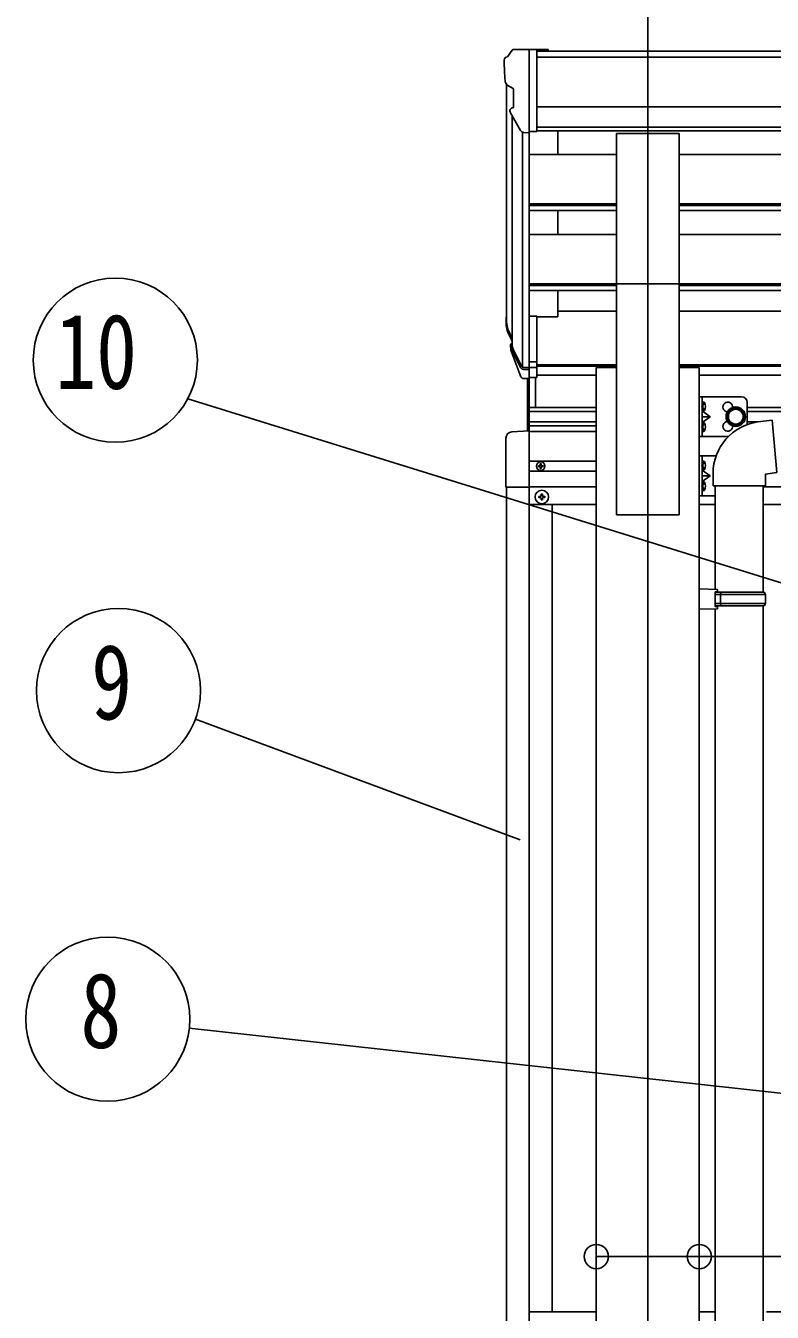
# Model space of a CAD drawing. Units: millimetres, scale not verified. Extents: x -10512 to 10512, y -7425 to 7425.
# Drawn here: x -4616 to -3961, y -2680 to -1552 of the extents above; entities that cross this region are included whole.
import ezdxf
from ezdxf.enums import TextEntityAlignment as Align

# ---------------------------------------------------------------- set-up
doc = ezdxf.new("R2010")
doc.units = ezdxf.units.MM
doc.header["$LTSCALE"] = 30
for name, color, linetype in [('0-3_YKK_12', 2, 'Continuous'), ('0-4_YKK_13', 4, 'Continuous'), ('0-5_YKK_A1', 4, 'Continuous'), ('0-6_YKK_D', 6, 'Continuous')]:
    doc.layers.add(name, color=color, linetype=linetype)
doc.styles.add('ＭＳ ゴシック', font='')
doc.styles.get('ＭＳ ゴシック').set_extended_font_data('MS Gothic')

msp = doc.modelspace()

# ---------------------------------------------------------------- linework, layer by layer
at = {"layer": '0-3_YKK_12'}
msp.add_line((-4070.06, -1456.26), (-4070.06, -4630.66), dxfattribs=at)
at = {"layer": '0-4_YKK_13'}
for p, q in [((-4189.15, -1573.21), (-4193.22, -1579.02)), ((-4186.06, -1572.64), (-4188.39, -1572.79)), ((-4186.06, -1572.64), (-4167.56, -1572.64)), ((-4174.06, -1645.63), (-4174.06, -1572.64)), ((-4167.56, -1572.64), (-4157.56, -1572.73)), ((-4167.56, -1644.63), (-4167.56, -1572.64)), ((-4157.56, -1574.25), (-4157.56, -1572.73)), ((-4196.06, -1582.01), (-4196.06, -1582.64)), ((-4193.53, -1603.83), (-4188.21, -1606.9)), ((-4188.06, -1607.16), (-4188.06, -1623.43)), ((-4181.68, -1643.81), (-4190.69, -1628.22)), ((-4174.06, -1645.63), (-4179.27, -1645.31)), ((-4167.56, -1644.63), (-4174.06, -1644.63)), ((-4097.56, -1778.09), (-4097.56, -1646.29)), ((-4097.56, -1646.29), (-4042.56, -1646.29)), ((-4042.56, -1778.09), (-4042.56, -1646.29)), ((-4097.56, -1778.09), (-4042.56, -1778.09)), ((-4174.06, -1806.37), (-4174.06, -1861.14)), ((-4167.56, -1806.37), (-4174.06, -1806.37)), ((-4167.56, -1806.37), (-4167.56, -1860.4)), ((-4192.97, -1820.56), (-4189.09, -1828.5)), ((-4192.36, -1819.18), (-4189.09, -1826.24)), ((-4190.65, -1831.83), (-4190.31, -1836.23)), ((-4190.31, -1836.23), (-4181.5, -1859.78)), ((-4189.7, -1835.67), (-4181.5, -1851.85)), ((-4180.49, -1850.72), (-4188.25, -1835.31)), ((-4167.56, -1846.5), (-4174.06, -1846.5)), ((-4174.06, -1851.4), (-4179.19, -1851.4)), ((-4174.06, -1853.2), (-4178.91, -1853.2)), ((-4174.06, -1861.14), (-4178.91, -1861.14)), ((-4175.56, -1907.22), (-4175.56, -1861.14)), ((-4167.56, -1851.38), (-4174.06, -1851.38)), ((-4167.56, -1860.4), (-4174.06, -1860.4)), ((-4174.06, -1907.14), (-4174.06, -1860.4)), ((-4168.56, -1886.64), (-4168.56, -1860.4)), ((-4024.86, -1877.14), (-4024.86, -1912.14)), ((-3987.86, -1877.14), (-4024.86, -1877.14)), ((-4022.36, -1877.14), (-4022.36, -1912.14)), ((-4021.86, -1881.64), (-4021.06, -1881.78)), ((-3982.86, -1882.14), (-3982.86, -1901.58)), ((-4021.86, -1889.64), (-4022.36, -1889.55)), ((-4022.36, -1894.64), (-4015.36, -1894.64)), ((-4021.86, -1889.64), (-4021.06, -1889.5)), ((-4021.86, -1899.64), (-4021.06, -1899.78)), ((-3973.42, -1899.18), (-3960.91, -1897.63)), ((-4194.56, -1913.44), (-4194.56, -1956.33)), ((-4174.06, -1907.14), (-4189.35, -1907.94)), ((-4174.06, -1907.14), (-4174.06, -1956.33)), ((-3999.35, -1912.14), (-4024.86, -1912.14)), ((-4021.86, -1907.64), (-4022.36, -1907.55)), ((-4021.86, -1907.64), (-4021.06, -1907.5)), ((-4024.86, -1929.02), (-4024.86, -1964.02)), ((-4010.09, -1929.02), (-4024.86, -1929.02)), ((-4022.36, -1929.02), (-4022.36, -1964.02)), ((-4165.29, -1937.61), (-4166.11, -1937.61)), ((-4162.83, -1938.43), (-4162.01, -1938.43)), ((-4021.86, -1933.52), (-4022.36, -1933.61)), ((-4021.86, -1933.52), (-4021.06, -1933.66)), ((-4022.36, -1946.52), (-4015.36, -1946.52)), ((-4021.86, -1951.52), (-4022.36, -1951.61)), ((-4021.86, -1941.52), (-4021.06, -1941.38)), ((-4021.86, -1951.52), (-4021.06, -1951.66)), ((-4012.82, -1955.19), (-4012.82, -1944.28)), ((-4194.56, -1956.33), (-4174.06, -1956.33)), ((-4021.86, -1959.52), (-4021.06, -1959.38)), ((-3966.82, -1955.19), (-4012.82, -1955.19)), ((-4010.86, -1955.19), (-4010.86, -2046.03)), ((-3968.86, -1955.19), (-3968.86, -2048.59)), ((-4164.56, -1964.52), (-4165.56, -1964.52)), ((-4161.56, -1965.52), (-4160.56, -1965.52)), ((-4010.86, -1964.02), (-4024.86, -1964.02)), ((-4008.86, -2046.09), (-4024.86, -2045.62)), ((-4024.86, -2045.62), (-4024.86, -2063.56)), ((-4008.86, -2048.09), (-4010.86, -2048.09)), ((-3967.86, -2048.59), (-4010.86, -2048.59)), ((-3966.86, -2050.59), (-4010.86, -2050.59)), ((-4008.86, -2048.09), (-4008.86, -2046.09)), ((-4006.38, -2050.59), (-4005.95, -2048.59)), ((-3966.86, -2050.59), (-3967.86, -2048.59)), ((-3966.86, -2050.59), (-3966.86, -2058.59)), ((-4008.86, -2063.09), (-4024.86, -2063.56)), ((-3966.86, -2058.59), (-4010.86, -2058.59)), ((-3967.86, -2060.59), (-4010.86, -2060.59)), ((-4010.86, -2905.28), (-4010.86, -2063.15)), ((-4008.86, -2063.09), (-4008.86, -2061.09)), ((-3968.86, -2907.84), (-3968.86, -2060.59)), ((-3966.86, -2058.59), (-3967.86, -2060.59))]:
    msp.add_line(p, q, dxfattribs=at)
for points in [[(-4022.74, -1885.64), (-4022.11, -1884.46), (-4019.88, -1883.34)], [(-4021.86, -1889.64), (-4021.86, -1881.64), (-4022.36, -1881.73), (-4022.36, -1889.55)], [(-4022.74, -1885.64), (-4022.11, -1886.83), (-4019.88, -1887.94)], [(-4022.36, -1889.64), (-4015.36, -1894.64), (-4022.36, -1899.64)], [(-4022.74, -1903.64), (-4022.11, -1902.46), (-4019.88, -1901.34)], [(-4022.74, -1903.64), (-4022.11, -1904.83), (-4019.88, -1905.94)], [(-4021.86, -1907.64), (-4021.86, -1899.64), (-4022.36, -1899.73), (-4022.36, -1907.55)], [(-3960.91, -1897.63), (-3956.9, -1943.45), (-3966.82, -1945.19), (-3966.82, -1955.19)], [(-4166.11, -1937.61), (-4166.11, -1938.43), (-4165.29, -1938.43)], [(-4163.65, -1936.79), (-4163.65, -1935.97), (-4164.47, -1935.97), (-4164.47, -1936.79)], [(-4164.47, -1939.25), (-4164.47, -1940.07), (-4163.65, -1940.07), (-4163.65, -1939.25)], [(-4162.01, -1938.43), (-4162.01, -1937.61), (-4162.83, -1937.61)], [(-4022.74, -1937.52), (-4022.11, -1936.33), (-4019.88, -1935.22)], [(-4022.74, -1937.52), (-4022.11, -1938.71), (-4019.88, -1939.82)], [(-4021.86, -1933.52), (-4021.86, -1941.52), (-4022.36, -1941.43), (-4022.36, -1933.61)], [(-4022.36, -1941.52), (-4015.36, -1946.52), (-4022.36, -1951.52)], [(-4021.86, -1951.52), (-4021.86, -1959.52), (-4022.36, -1959.43), (-4022.36, -1951.61)], [(-4162.56, -1963.52), (-4162.56, -1962.52), (-4163.56, -1962.52), (-4163.56, -1963.52)], [(-4022.74, -1955.52), (-4022.11, -1954.33), (-4019.88, -1953.22)], [(-4022.74, -1955.52), (-4022.11, -1956.71), (-4019.88, -1957.82)], [(-4165.56, -1964.52), (-4165.56, -1965.52), (-4164.56, -1965.52)], [(-4163.56, -1966.52), (-4163.56, -1967.52), (-4162.56, -1967.52), (-4162.56, -1966.52)], [(-4160.56, -1965.52), (-4160.56, -1964.52), (-4161.56, -1964.52)], [(-4008.86, -2061.09), (-4010.86, -2061.09), (-4010.86, -2048.09)], [(-4006.38, -2050.59), (-4006.38, -2058.59), (-4005.95, -2060.59)]]:
    msp.add_lwpolyline(points, dxfattribs=at)
msp.add_lwpolyline([(-3992.86, -1902.15), (-3999.36, -1898.4), (-3999.36, -1890.89), (-3992.86, -1887.14), (-3986.36, -1890.89), (-3986.36, -1898.4)], close=True, dxfattribs=at)
for centre, radius in [((-3992.86, -1894.64), 8.5), ((-3992.86, -1894.64), 7.5), ((-3992.86, -1894.64), 6.5), ((-4164.06, -1938.02), 3.75), ((-4163.06, -1965.02), 5.9)]:
    msp.add_circle(centre, radius, dxfattribs=at)
for centre, radius, start, end in [((-4193.06, -1582.01), 3, 93, 180), ((-4188.33, -1573.78), 1, 93.5, 145), ((-3994.06, -1582.64), 202, 180, 184.94904), ((-4189.15, -1599.45), 6.18, 185.7035, 224.99897), ((-4188.36, -1607.16), 0.3, 0, 60), ((-4188.09, -1626.72), 3, 94.7167, 210), ((-4188.36, -1623.43), 0.3, 274.7167, 0), ((-4179.09, -1642.31), 3, 210, 266.5), ((-4164.88, -1811.44), 29.53, 186.50806, 197.98144), ((-4163.47, -1809.68), 30.41, 187.1552, 198.19734), ((-4021.21, -1882.67), 0.9, 32.05588, 80), ((-4025.96, -1885.64), 6.5, 327.94412, 32.05588), ((-3999.86, -1886.14), 4.25, 353.70569, 265.23923), ((-3987.86, -1882.14), 5, 0, 90), ((-4021.21, -1888.61), 0.9, 280, 327.94412), ((-4021.21, -1900.67), 0.9, 32.05588, 80), ((-4025.96, -1903.64), 6.5, 327.94412, 32.05588), ((-3966.91, -1944.63), 45.91, 98.14944, 179.55845), ((-3999.86, -1903.14), 4.25, 94.76077, 6.29431), ((-4189.06, -1913.44), 5.5, 93, 180), ((-4021.21, -1906.61), 0.9, 280, 327.94412), ((-4165.29, -1936.79), 0.82, 270, 0), ((-4165.29, -1939.25), 0.82, 0, 90), ((-4162.83, -1936.79), 0.82, 180, 270), ((-4162.83, -1939.25), 0.82, 90, 180), ((-4021.21, -1934.55), 0.9, 32.05588, 80), ((-4025.96, -1937.52), 6.5, 327.94412, 32.05588), ((-4021.21, -1940.49), 0.9, 280, 327.94412), ((-4021.21, -1952.55), 0.9, 32.05588, 80), ((-4021.21, -1958.49), 0.9, 280, 327.94412), ((-4025.96, -1955.52), 6.5, 327.94412, 32.05588), ((-4164.56, -1963.52), 1, 270, 0), ((-4164.56, -1966.52), 1, 0, 90), ((-4161.56, -1963.52), 1, 180, 270), ((-4161.56, -1966.52), 1, 90, 180)]:
    msp.add_arc(centre, radius, start, end, dxfattribs=at)
for centre, major_axis, ratio, start_param, end_param in [((-4105.41, -1811.87), (-89.06, 1.43), 0.57596, 6.1962358, 6.3678173), ((-4106.2, -1805.19), (87.93, 4.42), 0.541684, 3.0659337, 3.2228513), ((-4189.35, -1831.83), (1.3, 0), 0.90356, 1.3700892, 3.347195), ((-4103.43, -1815.64), (-89.07, 0), 0.90356, 0.2056023, 0.2515348), ((-4104.14, -1811.77), (-88.05, 0), 0.90356, 0.2662965, 0.3003836), ((-4178.91, -1850.49), (-3, 0), 0.90356, 0.5235988, 1.5707963), ((-4178.91, -1858.43), (3, 0), 0.90356, 3.6651914, 4.712389), ((-4179.19, -1850.04), (-1.5, 0), 0.90356, 0.5235988, 1.5707963)]:
    msp.add_ellipse(centre, major_axis=major_axis, ratio=ratio, start_param=start_param, end_param=end_param, dxfattribs=at)
at = {"layer": '0-5_YKK_A1'}
for p, q in [((-1326.56, -1574.25), (-4167.56, -1574.25)), ((-1326.56, -1579.46), (-4167.56, -1579.46)), ((-4194.06, -1603.22), (-4194.06, -1806)), ((-4174.06, -1613.75), (-4174.06, -1806.37)), ((-1316.56, -1622.99), (-4167.56, -1622.99)), ((-4189.09, -1630.99), (-4189.09, -1832.71)), ((-4180.06, -1645.15), (-4180.07, -1851.14)), ((-1316.56, -1640.85), (-4167.56, -1640.85)), ((-1316.56, -1644.09), (-4167.56, -1644.09)), ((-4149.06, -1644.09), (-4149.06, -1664.67)), ((-4174.06, -1664.67), (-4097.56, -1664.67)), ((-1337.56, -1664.67), (-4042.56, -1664.67)), ((-4174.06, -1708.04), (-4097.56, -1708.04)), ((-4174.06, -1709.53), (-4097.56, -1709.53)), ((-4174.06, -1713.85), (-4097.56, -1713.85)), ((-4149.06, -1713.85), (-4149.06, -1734.78)), ((-1337.56, -1708.04), (-4042.56, -1708.04)), ((-1337.56, -1709.53), (-4042.56, -1709.53)), ((-1337.56, -1713.85), (-4042.56, -1713.85)), ((-4174.06, -1734.78), (-4097.56, -1734.78)), ((-1337.56, -1734.78), (-4042.56, -1734.78)), ((-4174.06, -1778.14), (-4097.56, -1778.14)), ((-4174.06, -1779.64), (-4097.56, -1779.64)), ((-4097.56, -1778.09), (-4097.56, -1980.66)), ((-4042.56, -1778.09), (-4042.56, -1980.66)), ((-1337.56, -1778.14), (-4042.56, -1778.14)), ((-1337.56, -1779.64), (-4042.56, -1779.64)), ((-4174.06, -1783.95), (-4097.56, -1783.95)), ((-4149.06, -1783.95), (-4149.06, -1807)), ((-1337.56, -1783.95), (-4042.56, -1783.95)), ((-4149.06, -1802.06), (-4097.56, -1802.06)), ((-3483.06, -1802.06), (-4042.56, -1802.06)), ((-4149.06, -1807), (-4167.56, -1807)), ((-4167.56, -1849.07), (-4097.56, -1849.07)), ((-1337.56, -1849.07), (-4042.56, -1849.07)), ((-4167.56, -1850.47), (-4097.56, -1850.47)), ((-4115.26, -1858.16), (-4167.56, -1858.16)), ((-4115.26, -1851.66), (-4115.26, -4480.66)), ((-4115.26, -1851.66), (-4097.56, -1851.66)), ((-1337.56, -1850.47), (-4042.56, -1850.47)), ((-4024.86, -1851.66), (-4042.56, -1851.66)), ((-4024.86, -1851.66), (-4024.86, -4480.66)), ((-4024.86, -1858.16), (-3940.06, -1858.16)), ((-4174.06, -1886.64), (-4115.26, -1886.64)), ((-4174.06, -1890.14), (-4115.26, -1890.14)), ((-3982.86, -1886.64), (-3919.46, -1886.64)), ((-3982.86, -1890.14), (-3919.46, -1890.14)), ((-4174.06, -1899.14), (-4115.26, -1899.14)), ((-4174.06, -1902.64), (-4115.26, -1902.64)), ((-3982.86, -1899.14), (-3973.08, -1899.14)), ((-4174.06, -3781.14), (-4174.06, -1907.14)), ((-4115.26, -1907.64), (-4174.06, -1907.64)), ((-4174.06, -1933.52), (-4115.26, -1933.52)), ((-4174.06, -1942.52), (-4115.26, -1942.52)), ((-4194.06, -1956.34), (-4194.06, -2695.14)), ((-4174.06, -1956.02), (-4115.26, -1956.02)), ((-3968.86, -1956.02), (-2757.06, -1956.02)), ((-4115.26, -1971.52), (-4174.06, -1971.52)), ((-4154.06, -2679.64), (-4154.06, -1971.52)), ((-4010.86, -1971.52), (-4024.86, -1971.52)), ((-3968.86, -1971.52), (-2715.06, -1971.52)), ((-4097.56, -1980.66), (-4042.56, -1980.66)), ((-4174.06, -2679.64), (-4115.26, -2679.64)), ((-4024.86, -2679.64), (-4010.86, -2679.64)), ((-3965.86, -2679.64), (-2715.06, -2679.64))]:
    msp.add_line(p, q, dxfattribs=at)
at = {"layer": '0-6_YKK_D'}
for p, q in [((-3458.91, -2193.65), (-4473.81, -1879.04)), ((-4181.94, -2265.69), (-4467.05, -2159.9)), ((-2741.87, -2621.29), (-4472.4, -2430.82))]:
    msp.add_line(p, q, dxfattribs=at)
msp.add_lwpolyline([(-4115.26, -2631.09), (-4024.86, -2631.09), (-3775.06, -2631.09)], dxfattribs=at)
for centre, radius in [((-4537.3, -1845.07), 72), ((-4534.55, -2134.86), 72), ((-4543.96, -2422.94), 72), ((-4115.26, -2631.09), 10.62), ((-4024.86, -2631.09), 10.62)]:
    msp.add_circle(centre, radius, dxfattribs=at)

# ---------------------------------------------------------------- texts
at = {"layer": '0-6_YKK_D', "style": 'ＭＳ ゴシック', "width": 0.8}
for s, p in [('10', (-4590.1, -1890.07)), ('9', (-4558.55, -2179.86)), ('8', (-4567.96, -2467.94))]:
    msp.add_text(s, height=65.98, dxfattribs=at).set_placement(p, align=Align.BOTTOM_LEFT)

doc.saveas('drawing.dxf')
